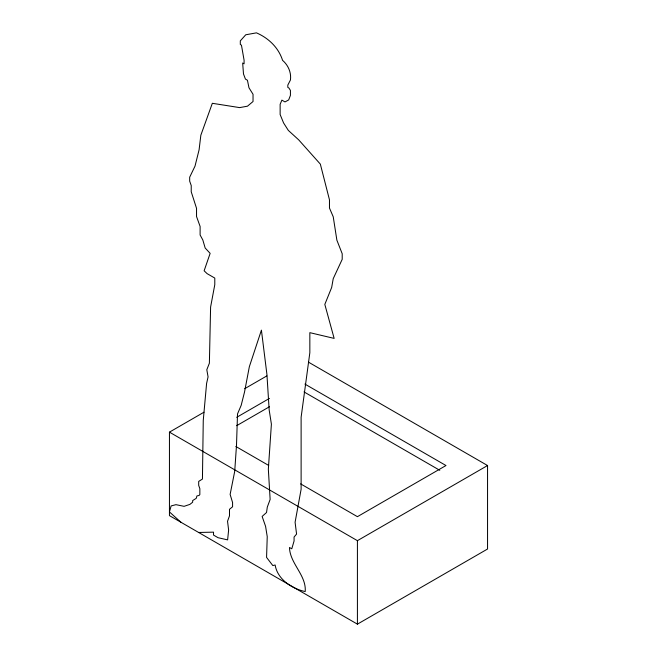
<?xml version="1.0" encoding="UTF-8"?>
<svg xmlns="http://www.w3.org/2000/svg" width="657" height="657" viewBox="0 0 657 657"><rect width="100%" height="100%" fill="white"/><g stroke="black" fill="none" stroke-linecap="round" stroke-linejoin="round"><path stroke-width="0.99" d="M308.445 362.13L487.551 465.534L487.551 549.014L357.416 624.15L169.449 515.622L169.449 432.142L203.974 412.21M244.691 388.698L266.824 375.919M236.701 417.318L269.469 398.397M236.701 425.662L269.469 406.74M169.449 432.142L357.416 540.67L487.551 465.534M198.611 532.466L213.525 532.154L213.525 535.077L218.075 537.705L227.618 539.882L228.62 530.01L227.536 521.264L229.49 515.868L229.49 509.298L232.578 506.785L232.578 502.506L230.122 494.442L234.713 471.34L236.504 445.167L237.522 413.902L241.185 405.312L244.544 391.958L249.348 366.68L261.42 330.151L266.939 374.589L269.173 409.96L271.398 424.135L268.343 469.238L270.134 499.451L267.3 507.114L266.528 512.517L262.127 516.435L265.584 526.356L267.235 536.646L266.57 557.407L272.827 565.578L275.135 564.995C277.484 579.417 291.979 588.729 305.209 591.563C306.564 575.277 289.86 563.558 289.491 547.486L291.774 548.8L294.073 540.982L294.073 537.04L296.57 534.084L295.092 522.258L301.12 489.251L301.12 417.269L309.841 352.702L309.841 332.656L334.142 338.396L324.821 304.405L331.67 287.462L333.23 278.667L342.207 259.334L342.207 253.75L336.877 240.183L333.239 216.802L329.469 208.047L329.469 199.827L320.345 164.119L298.713 139.875L288.324 130.398L283.578 122.941L280.137 114.523L280.137 104.332L281.878 100.127L285.007 101.934L288.678 99.921L290.427 95.372L290.427 90.444L288.957 88.046L287.815 87.389L287.815 85.09L290.427 80.023C291.47 72.574 288.209 65.183 282.567 60.345C278.552 47.624 268.532 38.073 256.46 32.85L245.751 34.78L240.306 40.874L240.306 44.495L241.448 45.152L244.084 60.214L244.084 63.828L242.663 63.006L243.492 73.962L245.439 79.095L247.434 80.244L248.978 87.808L253.035 94.279L253.035 101.515L247.475 106.188L239.624 107.608L212.334 103.297L200.845 135.202L199.087 149.829L195.014 166.122L189.676 177.209L189.676 181.151L191.228 185.561L191.228 191.803L196.542 208.326L196.542 216.547L200.114 226.468L200.114 235.009L202.816 239.953L205.173 248.018L210.141 253.356L204.13 270.791L207.103 273.64L214.79 278.075L214.79 284.653L210.601 307.074L209.378 363.214L206.807 369.743L208.072 376.88L206.602 383.392L203.259 420.381L202.438 479.06L198.693 481.409L198.693 485.359L199.843 488.66L199.843 494.581L199.03 495.468L196.928 495.936L196.205 498.359L192.657 500.568L192.657 502.219L189.898 504.387L184.091 506.333L175.961 504.666L171.124 505.931L169.449 511.926L180.962 522.274M304.905 384.082L445.988 465.534L357.416 516.673L300.635 483.881M304.019 391.917L439.771 470.297M235.863 446.489L268.688 465.443M357.416 540.67L357.416 624.15"/></g></svg>
